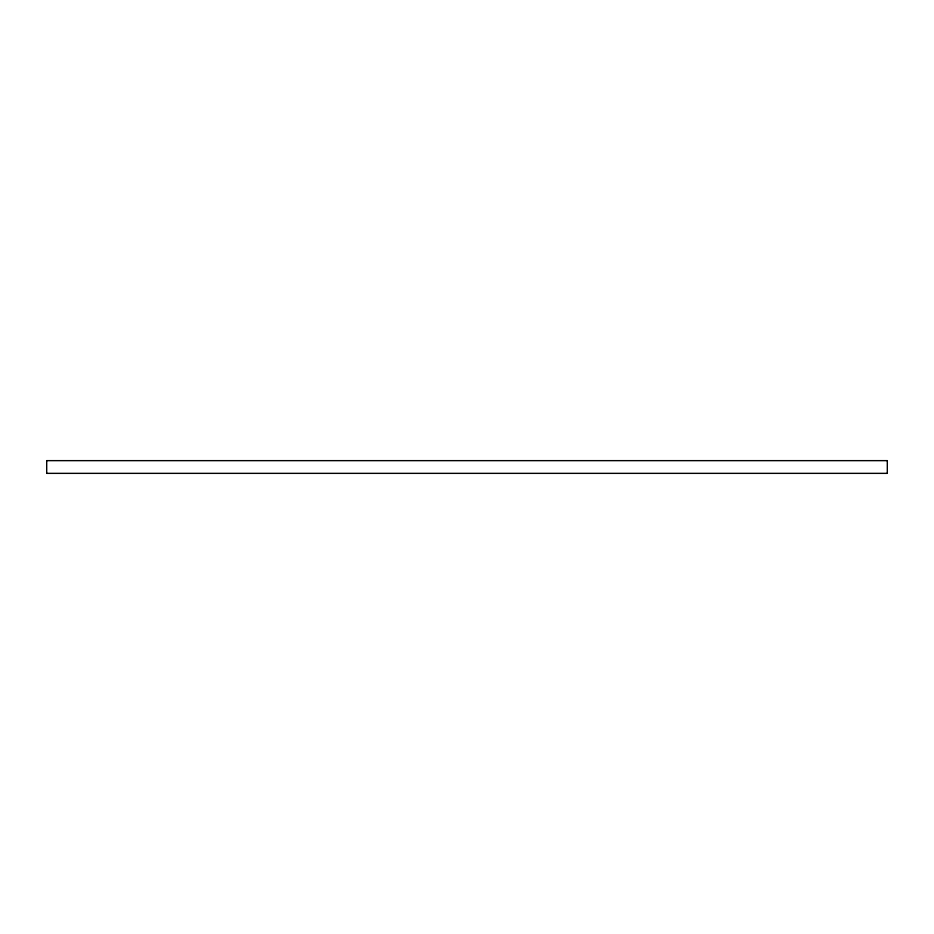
<?xml version="1.0" encoding="UTF-8"?>
<svg xmlns="http://www.w3.org/2000/svg" width="934" height="934" viewBox="0 0 934 934"><rect width="100%" height="100%" fill="white"/><g stroke="black" fill="none" stroke-linecap="round" stroke-linejoin="round"><path stroke-width="1.4" d="M46.7 460.649L887.3 460.649M46.7 473.351L887.3 473.351M887.3 460.672L887.3 473.328M46.7 460.672L46.7 473.328"/></g></svg>
